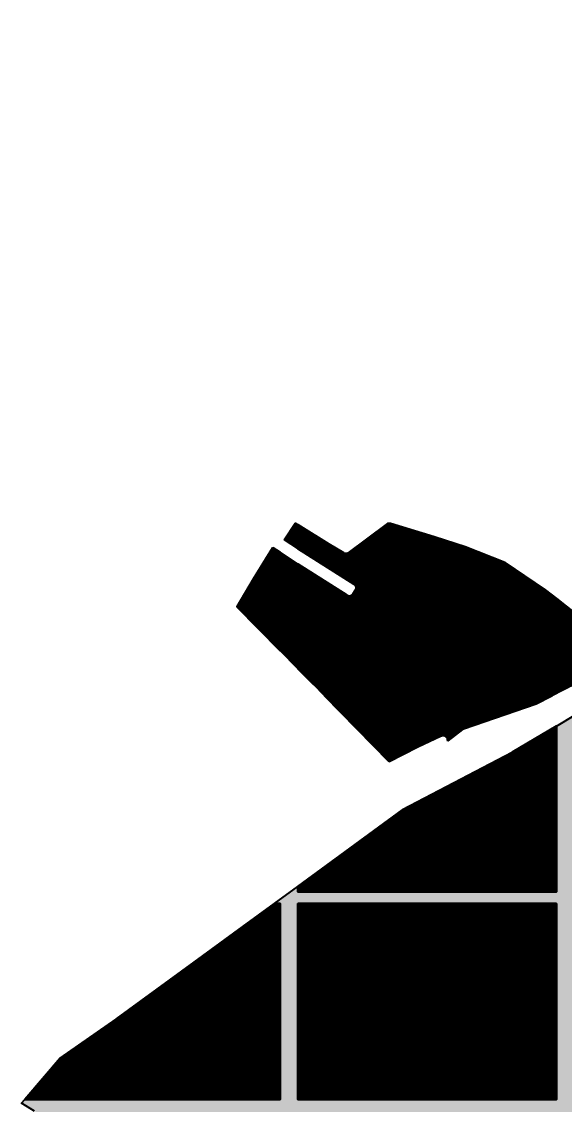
# Model space of a CAD drawing. Header units: metres. Extents: x 729569 to 733474, y 1423763 to 1426173.
# Drawn here: x 729569 to 730179, y 1424688 to 1425904 of the extents above; entities that cross this region are included whole.
import ezdxf

# ---------------------------------------------------------------- set-up
doc = ezdxf.new("R2010")
doc.units = ezdxf.units.M
for name, color, linetype in [('BOUNDARY', 7, 'Continuous'), ('GREEN_AREA', 7, 'Continuous'), ('PARCEL_BORDER', 7, 'Continuous'), ('PARCEL_L', 7, 'Continuous'), ('PARCEL_M', 7, 'Continuous'), ('PARCEL_S', 7, 'Continuous'), ('ROADS_LOCAL', 7, 'Continuous'), ('ROADS_MAIN', 7, 'Continuous')]:
    doc.layers.add(name, color=color, linetype=linetype)

msp = doc.modelspace()

# ---------------------------------------------------------------- hatches: boundary and pattern name
at = {"layer": 'BOUNDARY', "true_color": 0xdcdcdc}
h = msp.add_hatch(dxfattribs=at)
h.set_pattern_fill('SOLID')
h.paths.add_polyline_path([(731133.2, 1425350.3), (731133.1, 1425350), (731105.5, 1425193.3), (731092.7, 1425120.9), (731092.6, 1425120.2), (731084.3, 1424870), (731084.3, 1424869.9), (731083.7, 1424790), (731083.7, 1424789.5), (731083.7, 1424789), (731083.9, 1424788.6), (731084, 1424788.1), (731084.2, 1424787.7), (731084.5, 1424787.2), (731084.7, 1424786.9), (731085.1, 1424786.5), (731147.2, 1424721.9), (731147.2, 1424721.9), (731256.2, 1424608.8), (731244.5, 1424320.1), (731216.3, 1423762.8), (731085.6, 1423834.2), (731085.5, 1423834.3), (731029.4, 1423862.7), (731029.2, 1423862.8), (730813.2, 1423963.6), (730747.1, 1423994.5), (730747.1, 1423994.5), (730733.5, 1424000.7), (730660.2, 1424039.2), (730587.5, 1424077.2), (730538.9, 1424104), (730310.2, 1424230), (730192.7, 1424303.6), (730172.5, 1424316.7), (730172.4, 1424316.7), (729875.1, 1424500.8), (729806.4, 1424543.5), (729687.5, 1424617.4), (729569.3, 1424690.8), (729612.4, 1424741.3), (729675.5, 1424785.2), (729675.6, 1424785.3), (729762.9, 1424849.1), (729817, 1424888.6), (729996.7, 1425019.9), (730119.8, 1425084.4), (730120.1, 1425084.6), (730266.6, 1425172.2), (730267.1, 1425172.5), (730267.5, 1425172.8), (730267.8, 1425173.2), (730268.1, 1425173.6), (730268.4, 1425174), (730268.6, 1425174.4), (730359.4, 1425372.6), (730359.5, 1425373), (730359.7, 1425373.5), (730359.8, 1425373.9), (730395.3, 1425601.1), (730395.4, 1425601.5), (730395.4, 1425601.9), (730395.3, 1425602.4), (730390.3, 1425652.8), (730458.2, 1425806), (730647.8, 1425710.7), (730656.8, 1425706.2), (730670.3, 1425699.4), (730680.5, 1425694.3), (730681, 1425694.1), (730681.4, 1425693.9), (730681.9, 1425693.8), (730682.4, 1425693.8), (730682.9, 1425693.8), (730683.4, 1425693.8), (730683.9, 1425693.9), (730684.4, 1425694), (730684.9, 1425694.2), (730685.3, 1425694.5), (730685.8, 1425694.8), (730686.1, 1425695.1), (730686.5, 1425695.5), (730686.8, 1425695.8), (730687.1, 1425696.3), (730728.2, 1425768), (730728.2, 1425768), (730769.1, 1425840.1), (730805.6, 1425904.5), (731214, 1425663.2), (731130.6, 1425526.6), (731130.4, 1425526.1), (731130.2, 1425525.7), (731130, 1425525.2), (731129.9, 1425524.7), (731129.9, 1425524.2), (731129.9, 1425523.7), (731129.9, 1425523.2), (731130, 1425522.8), (731130.2, 1425522.3), (731130.4, 1425521.8), (731130.6, 1425521.4), (731130.9, 1425521), (731131.2, 1425520.6), (731131.5, 1425520.3), (731131.9, 1425519.9), (731132.3, 1425519.7), (731180.6, 1425490.7), (731133.3, 1425350.7), (731133.2, 1425350.3)])
h = msp.add_hatch(dxfattribs=at)
h.set_pattern_fill('SOLID')
h.paths.add_polyline_path([(729876.5, 1425341.7), (729914.1, 1425318.1), (729914.1, 1425318.1), (729930.4, 1425308.2), (729930.8, 1425308), (729931.3, 1425307.8), (729931.7, 1425307.6), (729932.2, 1425307.5), (729932.7, 1425307.5), (729933.2, 1425307.5), (729933.7, 1425307.5), (729934.2, 1425307.6), (729934.7, 1425307.8), (729935.1, 1425308), (729935.6, 1425308.2), (729936, 1425308.5), (729980, 1425341.3), (729983, 1425341.3), (730032.3, 1425326.5), (730066.9, 1425315.1), (730111.5, 1425297.6), (730156.7, 1425266.9), (730233.5, 1425206.5), (730222.5, 1425200), (730222.1, 1425199.8), (730221.7, 1425199.4), (730221.4, 1425199.1), (730221.1, 1425198.7), (730194.3, 1425163.1), (730146.6, 1425138.9), (730065.2, 1425110.9), (730064.7, 1425110.7), (730064.2, 1425110.4), (730063.8, 1425110.1), (730047.6, 1425097.4), (730047.1, 1425099.4), (730047, 1425099.9), (730046.8, 1425100.4), (730046.6, 1425100.8), (730046.3, 1425101.2), (730046, 1425101.6), (730045.7, 1425102), (730045.3, 1425102.3), (730044.9, 1425102.6), (730044.5, 1425102.8), (730044, 1425103), (730043.5, 1425103.2), (730043, 1425103.3), (730042.6, 1425103.3), (730042.1, 1425103.4), (730041.6, 1425103.3), (730041.1, 1425103.2), (730040.6, 1425103.1), (730040.1, 1425102.9), (730014, 1425090.7), (730013.8, 1425090.6), (729981.7, 1425074.3), (729811, 1425247.8), (729829.4, 1425278.9), (729851, 1425313.9), (729934.2, 1425260.7), (729934.6, 1425260.4), (729935.1, 1425260.2), (729935.6, 1425260.1), (729936, 1425260), (729936.5, 1425259.9), (729937, 1425259.9), (729937.5, 1425259.9), (729938, 1425260), (729938.4, 1425260.1), (729938.9, 1425260.3), (729939.3, 1425260.5), (729939.8, 1425260.8), (729940.1, 1425261.1), (729940.5, 1425261.4), (729940.8, 1425261.8), (729941.1, 1425262.2), (729943.8, 1425266.3), (729944.1, 1425266.8), (729944.3, 1425267.2), (729944.4, 1425267.7), (729944.5, 1425268.2), (729944.6, 1425268.7), (729944.6, 1425269.2), (729944.6, 1425269.6), (729944.5, 1425270.1), (729944.4, 1425270.6), (729944.2, 1425271.1), (729944, 1425271.5), (729943.7, 1425271.9), (729943.4, 1425272.3), (729943.1, 1425272.7), (729942.7, 1425273), (729942.3, 1425273.3), (729864.1, 1425323), (729876.5, 1425341.7)])
at = {"layer": 'GREEN_AREA', "true_color": 0x96c896}
h = msp.add_hatch(dxfattribs=at)
h.set_pattern_fill('SOLID')
h.paths.add_polyline_path([(729943.4, 1425272.3), (729943.1, 1425272.7), (729942.7, 1425273), (729942.3, 1425273.3), (729879.3, 1425313.3), (729879.3, 1425339.9), (729914.1, 1425318.1), (729914.1, 1425318.1), (729930.4, 1425308.2), (729930.8, 1425308), (729931.3, 1425307.8), (729931.7, 1425307.6), (729932.2, 1425307.5), (729932.7, 1425307.5), (729933.2, 1425307.5), (729933.7, 1425307.5), (729934.2, 1425307.6), (729934.7, 1425307.8), (729935.1, 1425308), (729935.6, 1425308.2), (729936, 1425308.5), (729980, 1425341.3), (729983, 1425341.3), (730032.3, 1425326.5), (730066.9, 1425315.1), (730111.5, 1425297.6), (730156.7, 1425266.9), (730169.3, 1425257), (730169.3, 1425160.8), (730134.6, 1425160.8), (730134.6, 1425215.2), (730139.6, 1425215.2), (730139.6, 1425250.9), (730110.7, 1425250.9), (730110.7, 1425215.2), (730110.7, 1425160.8), (730090.6, 1425160.8), (730090.6, 1425297.3), (730036.5, 1425297.3), (730036.5, 1425160.8), (730035.5, 1425160.8), (730035.5, 1425306.3), (729982, 1425306.3), (729982, 1425160.8), (729977.1, 1425160.8), (729977.1, 1425213.7), (729953.3, 1425213.7), (729953.3, 1425160.8), (729929.4, 1425160.8), (729929.4, 1425215.8), (729941, 1425215.8), (729941, 1425256.4), (729909.5, 1425256.4), (729909.5, 1425215.8), (729909.5, 1425160.8), (729896.6, 1425160.8), (729879.3, 1425178.4), (729879.3, 1425195.4), (729903.6, 1425195.4), (729903.6, 1425246.3), (729879.3, 1425246.3), (729879.3, 1425295.8), (729934.2, 1425260.7), (729934.6, 1425260.4), (729935.1, 1425260.2), (729935.6, 1425260.1), (729936, 1425260), (729936.5, 1425259.9), (729937, 1425259.9), (729937.5, 1425259.9), (729938, 1425260), (729938.4, 1425260.1), (729938.9, 1425260.3), (729939.3, 1425260.5), (729939.8, 1425260.8), (729940.1, 1425261.1), (729940.5, 1425261.4), (729940.8, 1425261.8), (729941.1, 1425262.2), (729943.8, 1425266.3), (729944.1, 1425266.8), (729944.3, 1425267.2), (729944.4, 1425267.7), (729944.5, 1425268.2), (729944.6, 1425268.7), (729944.6, 1425269.2), (729944.6, 1425269.6), (729944.5, 1425270.1), (729944.4, 1425270.6), (729944.2, 1425271.1), (729944, 1425271.5), (729943.7, 1425271.9), (729943.4, 1425272.3)])
h.paths.add_polyline_path([(729953.3, 1425242.1), (729979.9, 1425242.1), (729979.9, 1425299.6), (729953.3, 1425299.6), (729953.3, 1425242.1)])
h = msp.add_hatch(dxfattribs=at)
h.set_pattern_fill('SOLID')
h.paths.add_polyline_path([(729859.3, 1425308.6), (729859.3, 1425198.7), (729811, 1425247.8), (729829.4, 1425278.9), (729851, 1425313.9), (729859.3, 1425308.6)])
h = msp.add_hatch(dxfattribs=at)
h.set_pattern_fill('SOLID')
h.paths.add_polyline_path([(730043, 1425103.3), (730042.6, 1425103.3), (730042.1, 1425103.4), (730041.6, 1425103.3), (730041.1, 1425103.2), (730040.6, 1425103.1), (730040.1, 1425102.9), (730014, 1425090.7), (730013.8, 1425090.6), (729981.7, 1425074.3), (729909.4, 1425147.8), (730164.2, 1425147.8), (730146.6, 1425138.9), (730065.2, 1425110.9), (730064.7, 1425110.7), (730064.2, 1425110.4), (730063.8, 1425110.1), (730047.6, 1425097.4), (730047.1, 1425099.4), (730047, 1425099.9), (730046.8, 1425100.4), (730046.6, 1425100.8), (730046.3, 1425101.2), (730046, 1425101.6), (730045.7, 1425102), (730045.3, 1425102.3), (730044.9, 1425102.6), (730044.5, 1425102.8), (730044, 1425103), (730043.5, 1425103.2), (730043, 1425103.3)])
h.paths.add_polyline_path([(729961.3, 1425141.8), (729961.3, 1425106.8), (729988.6, 1425106.8), (729988.6, 1425141.8), (729961.3, 1425141.8)])
h = msp.add_hatch(dxfattribs=at)
h.set_pattern_fill('SOLID')
h.paths.add_polyline_path([(729972.6, 1424977.9), (729945.7, 1424977.9), (729945.7, 1424927.8), (729879.3, 1424927.8), (729879.3, 1424934.1), (729996.7, 1425019.9), (730119.8, 1425084.4), (730120.1, 1425084.6), (730169.3, 1425114), (730169.3, 1424927.8), (730140.3, 1424927.8), (730140.3, 1425030.9), (730068.2, 1425030.9), (730068.2, 1424927.8), (730054.7, 1424927.8), (730054.7, 1425015.4), (730010.4, 1425015.4), (730010.4, 1424927.8), (729972.6, 1424927.8), (729972.6, 1424977.9)])
h = msp.add_hatch(dxfattribs=at)
h.set_pattern_fill('SOLID')
h.paths.add_polyline_path([(729859.3, 1424694.8), (729846.5, 1424694.8), (729846.5, 1424802.7), (729807.4, 1424802.7), (729807.4, 1424694.8), (729785.8, 1424694.8), (729785.8, 1424801.9), (729716.4, 1424801.9), (729716.4, 1424694.8), (729703.6, 1424694.8), (729703.6, 1424734.8), (729672.7, 1424734.8), (729672.7, 1424694.8), (729650.9, 1424694.8), (729650.9, 1424743.6), (729626.8, 1424743.6), (729626.8, 1424694.8), (729572.8, 1424694.8), (729612.4, 1424741.3), (729675.5, 1424785.2), (729675.6, 1424785.3), (729762.9, 1424849.1), (729817, 1424888.6), (729852.9, 1424914.8), (729859.3, 1424914.8), (729859.3, 1424694.8)])
h.paths.add_polyline_path([(729855.3, 1424865.1), (729826.2, 1424865.1), (729826.2, 1424823), (729855.3, 1424823), (729855.3, 1424865.1)])
h = msp.add_hatch(dxfattribs=at)
h.set_pattern_fill('SOLID')
h.paths.add_polyline_path([(729949.4, 1424796.4), (729948.2, 1424796.4), (729948.2, 1424895.3), (729879.3, 1424895.3), (729879.3, 1424914.8), (730169.3, 1424914.8), (730169.3, 1424694.8), (730157.7, 1424694.8), (730157.7, 1424742.2), (730167, 1424742.2), (730167, 1424784.2), (730138.9, 1424784.2), (730138.9, 1424742.2), (730138.9, 1424694.8), (730138.1, 1424694.8), (730138.1, 1424755), (730136.8, 1424755), (730136.8, 1424804.1), (730147.2, 1424804.1), (730147.2, 1424848.4), (730135.3, 1424848.4), (730135.3, 1424896.6), (730116.1, 1424896.6), (730116.1, 1424848.4), (730116.1, 1424804.1), (730116.1, 1424755), (730116.1, 1424694.8), (730106.7, 1424694.8), (730106.7, 1424788.8), (730104.9, 1424788.8), (730104.9, 1424877.4), (730061.1, 1424877.4), (730061.1, 1424788.8), (730061.1, 1424694.8), (730055.2, 1424694.8), (730055.2, 1424812.5), (729997.5, 1424812.5), (729997.5, 1424694.8), (729977.4, 1424694.8), (729977.4, 1424745.9), (729979.8, 1424745.9), (729979.8, 1424788.1), (729956.3, 1424788.1), (729956.3, 1424745.9), (729956.3, 1424694.8), (729949.4, 1424694.8), (729949.4, 1424796.4)])
h.paths.add_polyline_path([(729981.5, 1424910.5), (729981.5, 1424815.7), (730027.8, 1424815.7), (730027.8, 1424910.5), (729981.5, 1424910.5)])
h.paths.add_polyline_path([(730034.8, 1424913.2), (730034.8, 1424853.9), (730059.6, 1424853.9), (730059.6, 1424913.2), (730034.8, 1424913.2)])
at = {"layer": 'PARCEL_L', "true_color": 0xffffc8}
h = msp.add_hatch(dxfattribs=at)
h.set_pattern_fill('SOLID')
h.paths.add_polyline_path([(730035.5, 1425160.8), (730035.5, 1425306.3), (729982, 1425306.3), (729982, 1425160.8), (730035.5, 1425160.8)])
h = msp.add_hatch(dxfattribs=at)
h.set_pattern_fill('SOLID')
h.paths.add_polyline_path([(730090.6, 1425160.8), (730090.6, 1425297.3), (730036.5, 1425297.3), (730036.5, 1425160.8), (730090.6, 1425160.8)])
h = msp.add_hatch(dxfattribs=at)
h.set_pattern_fill('SOLID')
h.paths.add_polyline_path([(730140.3, 1424927.8), (730140.3, 1425030.9), (730068.2, 1425030.9), (730068.2, 1424927.8), (730140.3, 1424927.8)])
h = msp.add_hatch(dxfattribs=at)
h.set_pattern_fill('SOLID')
h.paths.add_polyline_path([(729948.2, 1424796.4), (729948.2, 1424895.3), (729879.3, 1424895.3), (729879.3, 1424796.4), (729948.2, 1424796.4)])
h = msp.add_hatch(dxfattribs=at)
h.set_pattern_fill('SOLID')
h.paths.add_polyline_path([(730055.2, 1424694.8), (730055.2, 1424812.5), (729997.5, 1424812.5), (729997.5, 1424694.8), (730055.2, 1424694.8)])
h = msp.add_hatch(dxfattribs=at)
h.set_pattern_fill('SOLID')
h.paths.add_polyline_path([(729785.8, 1424694.8), (729785.8, 1424801.9), (729716.4, 1424801.9), (729716.4, 1424694.8), (729785.8, 1424694.8)])
h = msp.add_hatch(dxfattribs=at)
h.set_pattern_fill('SOLID')
h.paths.add_polyline_path([(729949.4, 1424694.8), (729949.4, 1424796.4), (729879.3, 1424796.4), (729879.3, 1424694.8), (729949.4, 1424694.8)])
at = {"layer": 'PARCEL_M', "true_color": 0xc8dcff}
h = msp.add_hatch(dxfattribs=at)
h.set_pattern_fill('SOLID')
h.paths.add_polyline_path([(730054.7, 1424927.8), (730054.7, 1425015.4), (730010.4, 1425015.4), (730010.4, 1424927.8), (730054.7, 1424927.8)])
h = msp.add_hatch(dxfattribs=at)
h.set_pattern_fill('SOLID')
h.paths.add_polyline_path([(730027.8, 1424815.7), (730027.8, 1424910.5), (729981.5, 1424910.5), (729981.5, 1424815.7), (730027.8, 1424815.7)])
h = msp.add_hatch(dxfattribs=at)
h.set_pattern_fill('SOLID')
h.paths.add_polyline_path([(730104.9, 1424788.8), (730104.9, 1424877.4), (730061.1, 1424877.4), (730061.1, 1424788.8), (730104.9, 1424788.8)])
h = msp.add_hatch(dxfattribs=at)
h.set_pattern_fill('SOLID')
h.paths.add_polyline_path([(729846.5, 1424694.8), (729846.5, 1424802.7), (729807.4, 1424802.7), (729807.4, 1424694.8), (729846.5, 1424694.8)])
h = msp.add_hatch(dxfattribs=at)
h.set_pattern_fill('SOLID')
h.paths.add_polyline_path([(730106.7, 1424694.8), (730106.7, 1424788.8), (730061.1, 1424788.8), (730061.1, 1424694.8), (730106.7, 1424694.8)])
at = {"layer": 'PARCEL_S', "true_color": 0xffc8c8}
h = msp.add_hatch(dxfattribs=at)
h.set_pattern_fill('SOLID')
h.paths.add_polyline_path([(729979.9, 1425242.1), (729979.9, 1425299.6), (729953.3, 1425299.6), (729953.3, 1425242.1), (729979.9, 1425242.1)])
h = msp.add_hatch(dxfattribs=at)
h.set_pattern_fill('SOLID')
h.paths.add_polyline_path([(729941, 1425215.8), (729941, 1425256.4), (729909.5, 1425256.4), (729909.5, 1425215.8), (729941, 1425215.8)])
h = msp.add_hatch(dxfattribs=at)
h.set_pattern_fill('SOLID')
h.paths.add_polyline_path([(730139.6, 1425215.2), (730139.6, 1425250.9), (730110.7, 1425250.9), (730110.7, 1425215.2), (730139.6, 1425215.2)])
h = msp.add_hatch(dxfattribs=at)
h.set_pattern_fill('SOLID')
h.paths.add_polyline_path([(729903.6, 1425195.4), (729903.6, 1425246.3), (729879.3, 1425246.3), (729879.3, 1425195.4), (729903.6, 1425195.4)])
h = msp.add_hatch(dxfattribs=at)
h.set_pattern_fill('SOLID')
h.paths.add_polyline_path([(729929.4, 1425160.8), (729929.4, 1425215.8), (729909.5, 1425215.8), (729909.5, 1425160.8), (729929.4, 1425160.8)])
h = msp.add_hatch(dxfattribs=at)
h.set_pattern_fill('SOLID')
h.paths.add_polyline_path([(729977.1, 1425160.8), (729977.1, 1425213.7), (729953.3, 1425213.7), (729953.3, 1425160.8), (729977.1, 1425160.8)])
h = msp.add_hatch(dxfattribs=at)
h.set_pattern_fill('SOLID')
h.paths.add_polyline_path([(730134.6, 1425160.8), (730134.6, 1425215.2), (730110.7, 1425215.2), (730110.7, 1425160.8), (730134.6, 1425160.8)])
h = msp.add_hatch(dxfattribs=at)
h.set_pattern_fill('SOLID')
h.paths.add_polyline_path([(729988.6, 1425106.8), (729988.6, 1425141.8), (729961.3, 1425141.8), (729961.3, 1425106.8), (729988.6, 1425106.8)])
h = msp.add_hatch(dxfattribs=at)
h.set_pattern_fill('SOLID')
h.paths.add_polyline_path([(729972.6, 1424927.8), (729972.6, 1424977.9), (729945.7, 1424977.9), (729945.7, 1424927.8), (729972.6, 1424927.8)])
h = msp.add_hatch(dxfattribs=at)
h.set_pattern_fill('SOLID')
h.paths.add_polyline_path([(730059.6, 1424853.9), (730059.6, 1424913.2), (730034.8, 1424913.2), (730034.8, 1424853.9), (730059.6, 1424853.9)])
h = msp.add_hatch(dxfattribs=at)
h.set_pattern_fill('SOLID')
h.paths.add_polyline_path([(730135.3, 1424848.4), (730135.3, 1424896.6), (730116.1, 1424896.6), (730116.1, 1424848.4), (730135.3, 1424848.4)])
h = msp.add_hatch(dxfattribs=at)
h.set_pattern_fill('SOLID')
h.paths.add_polyline_path([(729855.3, 1424823), (729855.3, 1424865.1), (729826.2, 1424865.1), (729826.2, 1424823), (729855.3, 1424823)])
h = msp.add_hatch(dxfattribs=at)
h.set_pattern_fill('SOLID')
h.paths.add_polyline_path([(730147.2, 1424804.1), (730147.2, 1424848.4), (730116.1, 1424848.4), (730116.1, 1424804.1), (730147.2, 1424804.1)])
h = msp.add_hatch(dxfattribs=at)
h.set_pattern_fill('SOLID')
h.paths.add_polyline_path([(730136.8, 1424755), (730136.8, 1424804.1), (730116.1, 1424804.1), (730116.1, 1424755), (730136.8, 1424755)])
h = msp.add_hatch(dxfattribs=at)
h.set_pattern_fill('SOLID')
h.paths.add_polyline_path([(729979.8, 1424745.9), (729979.8, 1424788.1), (729956.3, 1424788.1), (729956.3, 1424745.9), (729979.8, 1424745.9)])
h = msp.add_hatch(dxfattribs=at)
h.set_pattern_fill('SOLID')
h.paths.add_polyline_path([(730167, 1424742.2), (730167, 1424784.2), (730138.9, 1424784.2), (730138.9, 1424742.2), (730167, 1424742.2)])
h = msp.add_hatch(dxfattribs=at)
h.set_pattern_fill('SOLID')
h.paths.add_polyline_path([(730138.1, 1424694.8), (730138.1, 1424755), (730116.1, 1424755), (730116.1, 1424694.8), (730138.1, 1424694.8)])
h = msp.add_hatch(dxfattribs=at)
h.set_pattern_fill('SOLID')
h.paths.add_polyline_path([(729650.9, 1424694.8), (729650.9, 1424743.6), (729626.8, 1424743.6), (729626.8, 1424694.8), (729650.9, 1424694.8)])
h = msp.add_hatch(dxfattribs=at)
h.set_pattern_fill('SOLID')
h.paths.add_polyline_path([(729977.4, 1424694.8), (729977.4, 1424745.9), (729956.3, 1424745.9), (729956.3, 1424694.8), (729977.4, 1424694.8)])
h = msp.add_hatch(dxfattribs=at)
h.set_pattern_fill('SOLID')
h.paths.add_polyline_path([(730157.7, 1424694.8), (730157.7, 1424742.2), (730138.9, 1424742.2), (730138.9, 1424694.8), (730157.7, 1424694.8)])
h = msp.add_hatch(dxfattribs=at)
h.set_pattern_fill('SOLID')
h.paths.add_polyline_path([(729703.6, 1424694.8), (729703.6, 1424734.8), (729672.7, 1424734.8), (729672.7, 1424694.8), (729703.6, 1424694.8)])
at = {"layer": 'ROADS_LOCAL', "true_color": 0x999999}
h = msp.add_hatch(dxfattribs=at)
h.set_pattern_fill('SOLID')
h.paths.add_polyline_path([(730169.3, 1425160.8), (730169.3, 1425257), (730189.3, 1425241.3), (730189.3, 1425160.8), (730189.8, 1425160.8), (730164.2, 1425147.8), (729909.4, 1425147.8), (729896.6, 1425160.8), (730169.3, 1425160.8)])
at = {"layer": 'ROADS_MAIN', "true_color": 0x999999}
h = msp.add_hatch(dxfattribs=at)
h.set_pattern_fill('SOLID')
h.paths.add_polyline_path([(729859.3, 1424681.8), (729583.8, 1424681.8), (729569.3, 1424690.8), (729572.8, 1424694.8), (729859.3, 1424694.8), (729859.3, 1424914.8), (729852.9, 1424914.8), (729879.3, 1424934.1), (729879.3, 1424927.8), (730169.3, 1424927.8), (730169.3, 1425114), (730189.3, 1425126), (730189.3, 1424927.8), (730479.3, 1424927.8), (730479.3, 1425147.8), (730225.9, 1425147.8), (730247.6, 1425160.8), (730479.3, 1425160.8), (730479.3, 1425380.8), (730360.9, 1425380.8), (730362.9, 1425393.8), (730479.3, 1425393.8), (730479.3, 1425613.8), (730394.2, 1425613.8), (730392.9, 1425626.8), (730479.3, 1425626.8), (730479.3, 1425795.4), (730499.3, 1425785.4), (730499.3, 1425626.8), (730789.3, 1425626.8), (730789.3, 1425846.8), (730772.9, 1425846.8), (730780.3, 1425859.8), (730789.3, 1425859.8), (730789.3, 1425875.7), (730805.6, 1425904.5), (730809.3, 1425902.3), (730809.3, 1425859.8), (730881.2, 1425859.8), (730903.2, 1425846.8), (730809.3, 1425846.8), (730809.3, 1425626.8), (731099.3, 1425626.8), (731099.3, 1425730.9), (731119.3, 1425719.1), (731119.3, 1425626.8), (731191.8, 1425626.8), (731183.9, 1425613.8), (731119.3, 1425613.8), (731119.3, 1425393.8), (731147.9, 1425393.8), (731143.5, 1425380.8), (731119.3, 1425380.8), (731119.3, 1425271.7), (731105.5, 1425193.3), (731097.4, 1425147.8), (730809.3, 1425147.8), (730809.3, 1424927.8), (730904.7, 1424927.8), (731089, 1425010.6), (731088.5, 1424997.3), (730934, 1424927.8), (731086.2, 1424927.8), (731085.8, 1424914.8), (730905.1, 1424914.8), (730809.3, 1424871.8), (730809.3, 1424694.8), (731099.3, 1424694.8), (731099.3, 1424771.6), (731119.3, 1424750.8), (731119.3, 1424694.8), (731173.2, 1424694.8), (731185.7, 1424681.8), (731119.3, 1424681.8), (731119.3, 1424461.8), (731250.2, 1424461.8), (731249.7, 1424448.8), (731119.3, 1424448.8), (731119.3, 1424228.8), (731239.8, 1424228.8), (731239.2, 1424215.8), (731119.3, 1424215.8), (731119.3, 1423995.8), (731228.1, 1423995.8), (731227.4, 1423982.8), (731119.3, 1423982.8), (731119.3, 1423815.8), (731099.3, 1423826.7), (731099.3, 1423982.8), (730809.3, 1423982.8), (730809.3, 1423965.4), (730789.3, 1423974.8), (730789.3, 1423982.8), (730772.1, 1423982.8), (730747.1, 1423994.5), (730747.1, 1423994.5), (730744.2, 1423995.8), (730789.3, 1423995.8), (730789.3, 1424215.8), (730499.3, 1424215.8), (730499.3, 1424125.8), (730479.3, 1424136.8), (730479.3, 1424215.8), (730335.9, 1424215.8), (730312.3, 1424228.8), (730479.3, 1424228.8), (730479.3, 1424448.8), (730189.3, 1424448.8), (730189.3, 1424305.8), (730172.5, 1424316.7), (730172.4, 1424316.7), (730169.3, 1424318.7), (730169.3, 1424448.8), (729959, 1424448.8), (729938, 1424461.8), (730169.3, 1424461.8), (730169.3, 1424584.2), (729920.8, 1424472.5), (729920.3, 1424472.8), (729908.5, 1424480.1), (730169.3, 1424597.4), (730169.3, 1424681.8), (729879.3, 1424681.8), (729879.3, 1424498.2), (729875.1, 1424500.8), (729859.3, 1424510.6), (729859.3, 1424681.8)])
h.paths.add_polyline_path([(730189.3, 1424681.8), (730189.3, 1424606.3), (730357.3, 1424681.8), (730189.3, 1424681.8)])
h.paths.add_polyline_path([(730479.3, 1424914.8), (730189.3, 1424914.8), (730189.3, 1424694.8), (730386.2, 1424694.8), (730479.3, 1424736.7), (730479.3, 1424914.8)])
h.paths.add_polyline_path([(730789.3, 1424914.8), (730499.3, 1424914.8), (730499.3, 1424745.7), (730789.3, 1424876), (730789.3, 1424914.8)])
h.paths.add_polyline_path([(730809.3, 1424914.8), (730809.3, 1424885), (730875.8, 1424914.8), (730809.3, 1424914.8)])
h.paths.add_polyline_path([(730499.3, 1424694.8), (730789.3, 1424694.8), (730789.3, 1424862.8), (730499.3, 1424732.5), (730499.3, 1424694.8)])
h.paths.add_polyline_path([(730479.3, 1424694.8), (730479.3, 1424723.5), (730415.5, 1424694.8), (730479.3, 1424694.8)])
h.paths.add_polyline_path([(730189.3, 1424461.8), (730479.3, 1424461.8), (730479.3, 1424681.8), (730386.6, 1424681.8), (730189.3, 1424593.2), (730189.3, 1424461.8)])
h.paths.add_polyline_path([(730499.3, 1425613.8), (730499.3, 1425393.8), (730789.3, 1425393.8), (730789.3, 1425613.8), (730499.3, 1425613.8)])
h.paths.add_polyline_path([(730499.3, 1425380.8), (730499.3, 1425160.8), (730789.3, 1425160.8), (730789.3, 1425380.8), (730499.3, 1425380.8)])
h.paths.add_polyline_path([(730499.3, 1425147.8), (730499.3, 1424927.8), (730789.3, 1424927.8), (730789.3, 1425147.8), (730499.3, 1425147.8)])
h.paths.add_polyline_path([(730809.3, 1425613.8), (730809.3, 1425393.8), (731099.3, 1425393.8), (731099.3, 1425613.8), (730809.3, 1425613.8)])
h.paths.add_polyline_path([(730809.3, 1425380.8), (730809.3, 1425160.8), (731099.3, 1425160.8), (731099.3, 1425380.8), (730809.3, 1425380.8)])
h.paths.add_polyline_path([(731099.3, 1424681.8), (730809.3, 1424681.8), (730809.3, 1424461.8), (731099.3, 1424461.8), (731099.3, 1424681.8)])
h.paths.add_polyline_path([(731099.3, 1424448.8), (730809.3, 1424448.8), (730809.3, 1424228.8), (731099.3, 1424228.8), (731099.3, 1424448.8)])
h.paths.add_polyline_path([(731099.3, 1424215.8), (730809.3, 1424215.8), (730809.3, 1423995.8), (731099.3, 1423995.8), (731099.3, 1424215.8)])
h.paths.add_polyline_path([(730789.3, 1424228.8), (730789.3, 1424448.8), (730499.3, 1424448.8), (730499.3, 1424228.8), (730789.3, 1424228.8)])
h.paths.add_polyline_path([(730789.3, 1424461.8), (730789.3, 1424681.8), (730499.3, 1424681.8), (730499.3, 1424461.8), (730789.3, 1424461.8)])
h.paths.add_polyline_path([(730169.3, 1424694.8), (730169.3, 1424914.8), (729879.3, 1424914.8), (729879.3, 1424694.8), (730169.3, 1424694.8)])
h = msp.add_hatch(dxfattribs=at)
h.set_pattern_fill('SOLID')
h.paths.add_polyline_path([(729879.3, 1425313.3), (729864.1, 1425323), (729876.5, 1425341.7), (729879.3, 1425339.9), (729879.3, 1425313.3)])
h = msp.add_hatch(dxfattribs=at)
h.set_pattern_fill('SOLID')
h.paths.add_polyline_path([(729859.3, 1425308.6), (729879.3, 1425295.8), (729879.3, 1425178.4), (729859.3, 1425198.7), (729859.3, 1425308.6)])

# ---------------------------------------------------------------- linework, layer by layer
at = {"layer": 'PARCEL_BORDER', "lineweight": 40, "true_color": 0x323232}
for points in [[(729879.3, 1425313.3), (729864.1, 1425323), (729876.5, 1425341.7), (729879.3, 1425339.9), (729879.3, 1425313.3)], [(729859.3, 1425308.6), (729879.3, 1425295.8), (729879.3, 1425178.4), (729859.3, 1425198.7), (729859.3, 1425308.6)], [(730169.3, 1425160.8), (730169.3, 1425257), (730189.3, 1425241.3), (730189.3, 1425160.8), (730189.8, 1425160.8), (730164.2, 1425147.8), (729909.4, 1425147.8), (729896.6, 1425160.8), (730169.3, 1425160.8)]]:
    msp.add_lwpolyline(points, close=True, dxfattribs=at)
at = {"layer": 'PARCEL_BORDER', "lineweight": 50, "true_color": 0x326432}
for points in [[(729943.4, 1425272.3), (729943.1, 1425272.7), (729942.7, 1425273), (729942.3, 1425273.3), (729879.3, 1425313.3), (729879.3, 1425339.9), (729914.1, 1425318.1), (729914.1, 1425318.1), (729930.4, 1425308.2), (729930.8, 1425308), (729931.3, 1425307.8), (729931.7, 1425307.6), (729932.2, 1425307.5), (729932.7, 1425307.5), (729933.2, 1425307.5), (729933.7, 1425307.5), (729934.2, 1425307.6), (729934.7, 1425307.8), (729935.1, 1425308), (729935.6, 1425308.2), (729936, 1425308.5), (729980, 1425341.3), (729983, 1425341.3), (730032.3, 1425326.5), (730066.9, 1425315.1), (730111.5, 1425297.6), (730156.7, 1425266.9), (730169.3, 1425257), (730169.3, 1425160.8), (730134.6, 1425160.8), (730134.6, 1425215.2), (730139.6, 1425215.2), (730139.6, 1425250.9), (730110.7, 1425250.9), (730110.7, 1425215.2), (730110.7, 1425160.8), (730090.6, 1425160.8), (730090.6, 1425297.3), (730036.5, 1425297.3), (730036.5, 1425160.8), (730035.5, 1425160.8), (730035.5, 1425306.3), (729982, 1425306.3), (729982, 1425160.8), (729977.1, 1425160.8), (729977.1, 1425213.7), (729953.3, 1425213.7), (729953.3, 1425160.8), (729929.4, 1425160.8), (729929.4, 1425215.8), (729941, 1425215.8), (729941, 1425256.4), (729909.5, 1425256.4), (729909.5, 1425215.8), (729909.5, 1425160.8), (729896.6, 1425160.8), (729879.3, 1425178.4), (729879.3, 1425195.4), (729903.6, 1425195.4), (729903.6, 1425246.3), (729879.3, 1425246.3), (729879.3, 1425295.8), (729934.2, 1425260.7), (729934.6, 1425260.4), (729935.1, 1425260.2), (729935.6, 1425260.1), (729936, 1425260), (729936.5, 1425259.9), (729937, 1425259.9), (729937.5, 1425259.9), (729938, 1425260), (729938.4, 1425260.1), (729938.9, 1425260.3), (729939.3, 1425260.5), (729939.8, 1425260.8), (729940.1, 1425261.1), (729940.5, 1425261.4), (729940.8, 1425261.8), (729941.1, 1425262.2), (729943.8, 1425266.3), (729944.1, 1425266.8), (729944.3, 1425267.2), (729944.4, 1425267.7), (729944.5, 1425268.2), (729944.6, 1425268.7), (729944.6, 1425269.2), (729944.6, 1425269.6), (729944.5, 1425270.1), (729944.4, 1425270.6), (729944.2, 1425271.1), (729944, 1425271.5), (729943.7, 1425271.9), (729943.4, 1425272.3)], [(729859.3, 1425308.6), (729859.3, 1425198.7), (729811, 1425247.8), (729829.4, 1425278.9), (729851, 1425313.9), (729859.3, 1425308.6)], [(730043, 1425103.3), (730042.6, 1425103.3), (730042.1, 1425103.4), (730041.6, 1425103.3), (730041.1, 1425103.2), (730040.6, 1425103.1), (730040.1, 1425102.9), (730014, 1425090.7), (730013.8, 1425090.6), (729981.7, 1425074.3), (729909.4, 1425147.8), (730164.2, 1425147.8), (730146.6, 1425138.9), (730065.2, 1425110.9), (730064.7, 1425110.7), (730064.2, 1425110.4), (730063.8, 1425110.1), (730047.6, 1425097.4), (730047.1, 1425099.4), (730047, 1425099.9), (730046.8, 1425100.4), (730046.6, 1425100.8), (730046.3, 1425101.2), (730046, 1425101.6), (730045.7, 1425102), (730045.3, 1425102.3), (730044.9, 1425102.6), (730044.5, 1425102.8), (730044, 1425103), (730043.5, 1425103.2), (730043, 1425103.3)], [(729972.6, 1424977.9), (729945.7, 1424977.9), (729945.7, 1424927.8), (729879.3, 1424927.8), (729879.3, 1424934.1), (729996.7, 1425019.9), (730119.8, 1425084.4), (730120.1, 1425084.6), (730169.3, 1425114), (730169.3, 1424927.8), (730140.3, 1424927.8), (730140.3, 1425030.9), (730068.2, 1425030.9), (730068.2, 1424927.8), (730054.7, 1424927.8), (730054.7, 1425015.4), (730010.4, 1425015.4), (730010.4, 1424927.8), (729972.6, 1424927.8), (729972.6, 1424977.9)], [(729859.3, 1424694.8), (729846.5, 1424694.8), (729846.5, 1424802.7), (729807.4, 1424802.7), (729807.4, 1424694.8), (729785.8, 1424694.8), (729785.8, 1424801.9), (729716.4, 1424801.9), (729716.4, 1424694.8), (729703.6, 1424694.8), (729703.6, 1424734.8), (729672.7, 1424734.8), (729672.7, 1424694.8), (729650.9, 1424694.8), (729650.9, 1424743.6), (729626.8, 1424743.6), (729626.8, 1424694.8), (729572.8, 1424694.8), (729612.4, 1424741.3), (729675.5, 1424785.2), (729675.6, 1424785.3), (729762.9, 1424849.1), (729817, 1424888.6), (729852.9, 1424914.8), (729859.3, 1424914.8), (729859.3, 1424694.8)], [(729949.4, 1424796.4), (729948.2, 1424796.4), (729948.2, 1424895.3), (729879.3, 1424895.3), (729879.3, 1424914.8), (730169.3, 1424914.8), (730169.3, 1424694.8), (730157.7, 1424694.8), (730157.7, 1424742.2), (730167, 1424742.2), (730167, 1424784.2), (730138.9, 1424784.2), (730138.9, 1424742.2), (730138.9, 1424694.8), (730138.1, 1424694.8), (730138.1, 1424755), (730136.8, 1424755), (730136.8, 1424804.1), (730147.2, 1424804.1), (730147.2, 1424848.4), (730135.3, 1424848.4), (730135.3, 1424896.6), (730116.1, 1424896.6), (730116.1, 1424848.4), (730116.1, 1424804.1), (730116.1, 1424755), (730116.1, 1424694.8), (730106.7, 1424694.8), (730106.7, 1424788.8), (730104.9, 1424788.8), (730104.9, 1424877.4), (730061.1, 1424877.4), (730061.1, 1424788.8), (730061.1, 1424694.8), (730055.2, 1424694.8), (730055.2, 1424812.5), (729997.5, 1424812.5), (729997.5, 1424694.8), (729977.4, 1424694.8), (729977.4, 1424745.9), (729979.8, 1424745.9), (729979.8, 1424788.1), (729956.3, 1424788.1), (729956.3, 1424745.9), (729956.3, 1424694.8), (729949.4, 1424694.8), (729949.4, 1424796.4)]]:
    msp.add_lwpolyline(points, close=True, dxfattribs=at)
at = {"layer": 'PARCEL_BORDER', "lineweight": 50, "true_color": 0x323232}
for points in [[(729979.9, 1425242.1), (729979.9, 1425299.6), (729953.3, 1425299.6), (729953.3, 1425242.1), (729979.9, 1425242.1)], [(730035.5, 1425160.8), (730035.5, 1425306.3), (729982, 1425306.3), (729982, 1425160.8), (730035.5, 1425160.8)], [(730090.6, 1425160.8), (730090.6, 1425297.3), (730036.5, 1425297.3), (730036.5, 1425160.8), (730090.6, 1425160.8)], [(729941, 1425215.8), (729941, 1425256.4), (729909.5, 1425256.4), (729909.5, 1425215.8), (729941, 1425215.8)], [(730139.6, 1425215.2), (730139.6, 1425250.9), (730110.7, 1425250.9), (730110.7, 1425215.2), (730139.6, 1425215.2)], [(729903.6, 1425195.4), (729903.6, 1425246.3), (729879.3, 1425246.3), (729879.3, 1425195.4), (729903.6, 1425195.4)], [(729929.4, 1425160.8), (729929.4, 1425215.8), (729909.5, 1425215.8), (729909.5, 1425160.8), (729929.4, 1425160.8)], [(729977.1, 1425160.8), (729977.1, 1425213.7), (729953.3, 1425213.7), (729953.3, 1425160.8), (729977.1, 1425160.8)], [(730134.6, 1425160.8), (730134.6, 1425215.2), (730110.7, 1425215.2), (730110.7, 1425160.8), (730134.6, 1425160.8)], [(729988.6, 1425106.8), (729988.6, 1425141.8), (729961.3, 1425141.8), (729961.3, 1425106.8), (729988.6, 1425106.8)], [(730140.3, 1424927.8), (730140.3, 1425030.9), (730068.2, 1425030.9), (730068.2, 1424927.8), (730140.3, 1424927.8)], [(730054.7, 1424927.8), (730054.7, 1425015.4), (730010.4, 1425015.4), (730010.4, 1424927.8), (730054.7, 1424927.8)], [(729972.6, 1424927.8), (729972.6, 1424977.9), (729945.7, 1424977.9), (729945.7, 1424927.8), (729972.6, 1424927.8)], [(730027.8, 1424815.7), (730027.8, 1424910.5), (729981.5, 1424910.5), (729981.5, 1424815.7), (730027.8, 1424815.7)], [(730059.6, 1424853.9), (730059.6, 1424913.2), (730034.8, 1424913.2), (730034.8, 1424853.9), (730059.6, 1424853.9)], [(730135.3, 1424848.4), (730135.3, 1424896.6), (730116.1, 1424896.6), (730116.1, 1424848.4), (730135.3, 1424848.4)], [(729948.2, 1424796.4), (729948.2, 1424895.3), (729879.3, 1424895.3), (729879.3, 1424796.4), (729948.2, 1424796.4)], [(730104.9, 1424788.8), (730104.9, 1424877.4), (730061.1, 1424877.4), (730061.1, 1424788.8), (730104.9, 1424788.8)], [(729855.3, 1424823), (729855.3, 1424865.1), (729826.2, 1424865.1), (729826.2, 1424823), (729855.3, 1424823)], [(730147.2, 1424804.1), (730147.2, 1424848.4), (730116.1, 1424848.4), (730116.1, 1424804.1), (730147.2, 1424804.1)], [(730055.2, 1424694.8), (730055.2, 1424812.5), (729997.5, 1424812.5), (729997.5, 1424694.8), (730055.2, 1424694.8)], [(729785.8, 1424694.8), (729785.8, 1424801.9), (729716.4, 1424801.9), (729716.4, 1424694.8), (729785.8, 1424694.8)], [(729846.5, 1424694.8), (729846.5, 1424802.7), (729807.4, 1424802.7), (729807.4, 1424694.8), (729846.5, 1424694.8)], [(730136.8, 1424755), (730136.8, 1424804.1), (730116.1, 1424804.1), (730116.1, 1424755), (730136.8, 1424755)], [(729949.4, 1424694.8), (729949.4, 1424796.4), (729879.3, 1424796.4), (729879.3, 1424694.8), (729949.4, 1424694.8)], [(729979.8, 1424745.9), (729979.8, 1424788.1), (729956.3, 1424788.1), (729956.3, 1424745.9), (729979.8, 1424745.9)], [(730106.7, 1424694.8), (730106.7, 1424788.8), (730061.1, 1424788.8), (730061.1, 1424694.8), (730106.7, 1424694.8)], [(730167, 1424742.2), (730167, 1424784.2), (730138.9, 1424784.2), (730138.9, 1424742.2), (730167, 1424742.2)], [(730138.1, 1424694.8), (730138.1, 1424755), (730116.1, 1424755), (730116.1, 1424694.8), (730138.1, 1424694.8)], [(729650.9, 1424694.8), (729650.9, 1424743.6), (729626.8, 1424743.6), (729626.8, 1424694.8), (729650.9, 1424694.8)], [(729977.4, 1424694.8), (729977.4, 1424745.9), (729956.3, 1424745.9), (729956.3, 1424694.8), (729977.4, 1424694.8)], [(730157.7, 1424694.8), (730157.7, 1424742.2), (730138.9, 1424742.2), (730138.9, 1424694.8), (730157.7, 1424694.8)], [(729703.6, 1424694.8), (729703.6, 1424734.8), (729672.7, 1424734.8), (729672.7, 1424694.8), (729703.6, 1424694.8)]]:
    msp.add_lwpolyline(points, close=True, dxfattribs=at)
at = {"layer": 'PARCEL_BORDER', "lineweight": 40, "true_color": 0x323232}
msp.add_lwpolyline([(729583.8, 1424681.8), (729569.3, 1424690.8), (729572.8, 1424694.8), (729859.3, 1424694.8), (729859.3, 1424914.8), (729852.9, 1424914.8), (729879.3, 1424934.1), (729879.3, 1424927.8), (730169.3, 1424927.8), (730169.3, 1425114), (730189.3, 1425126)], dxfattribs=at)

doc.saveas('drawing.dxf')
